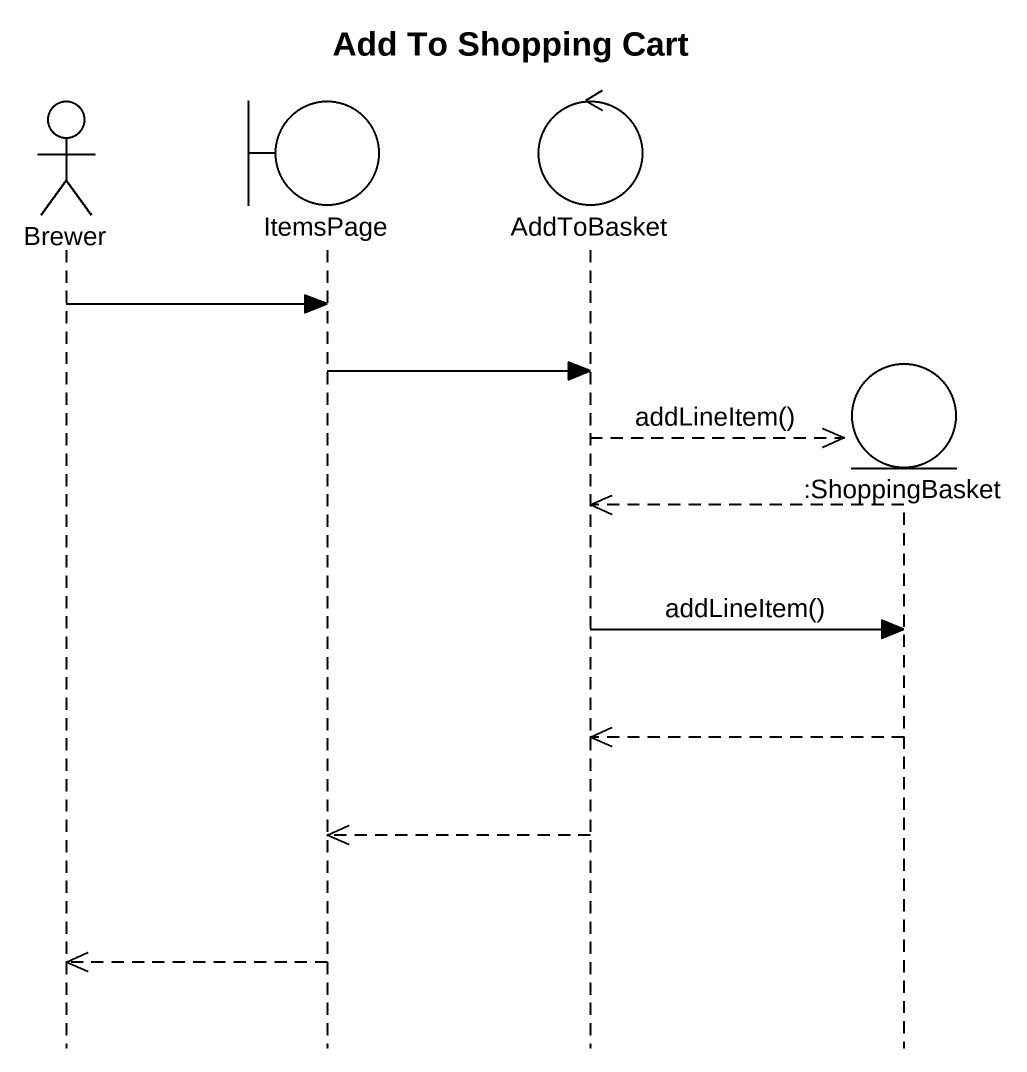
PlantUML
@startuml
title Add To Shopping Cart
hide footbox
actor Brewer
boundary ItemsPage
control AddToBasket
entity ":ShoppingBasket" as ShoppingBasket

Brewer -> ItemsPage
ItemsPage -> AddToBasket
AddToBasket -->> ShoppingBasket ** : addLineItem()
ShoppingBasket -->> AddToBasket
AddToBasket -> ShoppingBasket : addLineItem()
ShoppingBasket -->> AddToBasket
AddToBasket -->> ItemsPage
ItemsPage -->> Brewer
@enduml
